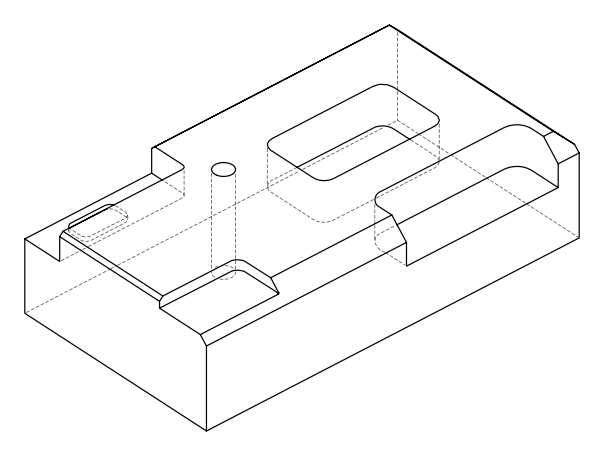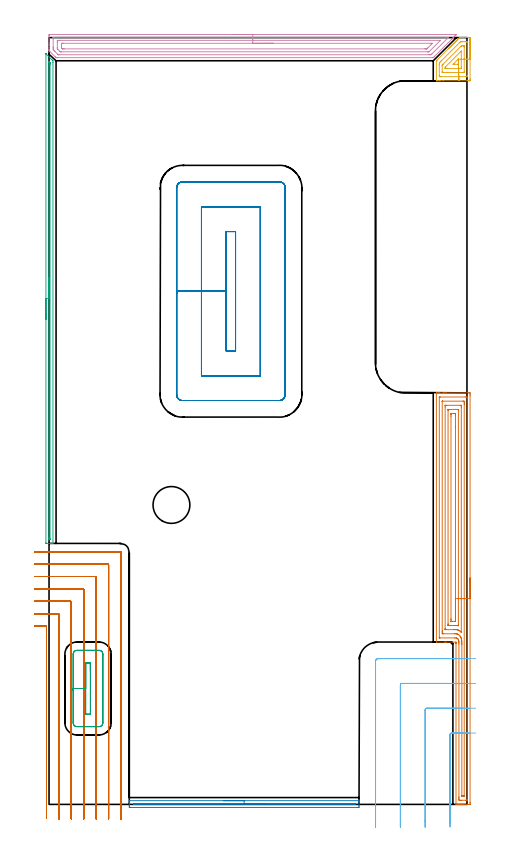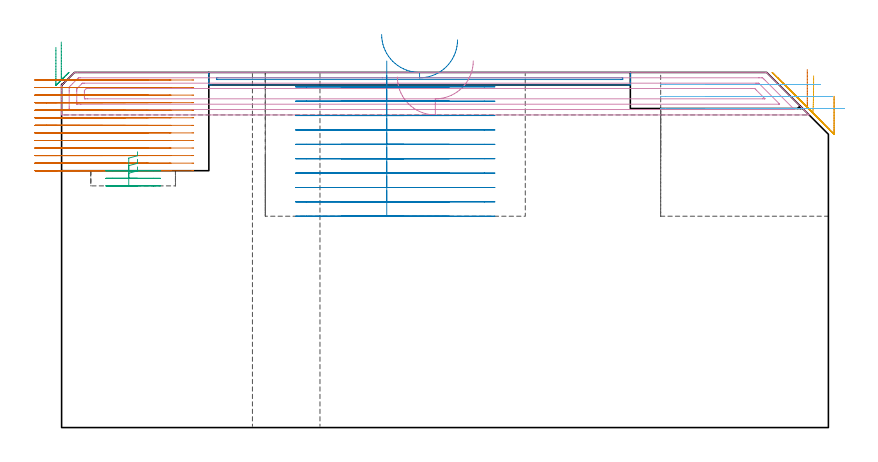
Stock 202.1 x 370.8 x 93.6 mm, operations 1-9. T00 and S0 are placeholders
(PLAN: 13 operations, 8 tool changes, 92.5 min)
(1 AREA_MILL | FG_CHAMFER_SURFACE | UGT0205_001 | 7.98 min | 27384 mm3)
(2 AREA_MILL_1 | FG_CHAMFER_SURFACE_1 | UGT0205_001 | 1.92 min | 706 mm3)
(3 AREA_MILL_2 | FG_CHAMFER_SURFACE_2 | UGT0205_001 | 3.91 min | 1322 mm3)
(4 AREA_MILL_3 | FG_CHAMFER_SURFACE_3 | UGT0205_001 | 6.39 min | 12605 mm3)
(5 AREA_MILL_4 | FG_CHAMFER_SURFACE_4 | UGT0205_001 | 1.11 min | 3022 mm3)
(6 MILL_CORNER_NOTCH_RECTANGULAR | CORNER_NOTCH_RECTANGULAR | NXT0201_012 | Follow Part, ap 4, ae 75% | 2.43 min | 30167 mm3)
(7 MILL_CORNER_NOTCH_RECTANGULAR_1 | CORNER_NOTCH_RECTANGULAR_1 | NXT0201_009 | Follow Part, ap 2, ae 75% | 27.09 min | 126703 mm3)
(8 MILL_RECTANGULAR_POCKET | POCKET_RECTANGULAR_STRAIGHT | NXT0201_012 | Follow Part, ap 4, ae 75% | 14.71 min | 312197 mm3)
(9 MILL_RECTANGULAR_POCKET_1 | POCKET_RECTANGULAR_STRAIGHT_1 | NXT0201_009 | Follow Part, ap 2, ae 75% | 1.21 min | 3903 mm3)
(10 MILL_SLOT | SLOT_PARTIAL_RECTANGULAR | NXT0201_012 | Follow Part, ap 4, ae 75% | 24.92 min | 247443 mm3)
(11 SPOT_DRILL | STEP1HOLE | NXT0321_9005460120000 | 0.05 min | 194 mm3)
(12 DRILL_THROUGH_HOLE_INTO_CENTER | STEP1HOLE | NXT0301_065 | 0.4 min | 6330 mm3)
(13 DRILL_TO_ENLARGE_THROUGH_HOLE | STEP1HOLE | UGT0301_248 | 0.41 min | 16734 mm3)
(TOOL UGT0205_001 | Chamfer Mill 20 x 3 x 45 deg. | D20 FL50 Z2)
(TOOL NXT0201_012 | ENDMILL 16mm [2P460-1600-NA 1630] | D16 FL38 Z6)
(TOOL NXT0201_009 | ENDMILL 8mm [2P460-0800-NA 1630] | D8 FL26 Z6)
(TOOL NXT0321_9005460120000 | NC Spot Drill, 142deg, 12mm, Carbide, Uncoated | D12 PA142 FL30 Z2)
(TOOL NXT0301_065 | Carbide Drill 9.4mm [860.1-0940-075A1-MM 2214] | D9.4 PA140 FL98 Z2)
(TOOL UGT0301_248 | Twist Drill 17.8 mm | D17.8 PA118 FL130 Z2)
(OP 1 AREA_MILL)
G17 G21 G94 G90
T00 M6
G54
G17 G0 G90 X203.6 Y109.5 S1061 M3
G43 Z103.6 H0
Z87.3
G94 G1 Y109.462 Z86.428 F250.
Y109.348 Z85.563
Y109.159 Z84.712
Y108.897 Z83.88
Y108.563 Z83.074
Y108.16 Z82.3
Y107.691 Z81.564
Y107.16 Z80.872
Y106.571 Z80.229
Y105.928 Z79.64
Y105.236 Z79.108
Y104.5 Z78.64
Y103.726 Z78.237
Y102.92 Z77.903
Y102.088 Z77.641
Y101.236 Z77.452
Y100.372 Z77.338
Y99.5 Z77.3
Y0.898
X203.599 Y0.587 Z77.301
X203.593 Y0.013 Z77.303
X203.591 Y0.007 Z77.305
X203.02 Y0. Z77.876
X200.348 Z80.546
X199.74 Z81.157
X199.458 Z81.439
X198.849 Z82.047
X198.567 Z82.328
X198.003 Z82.896
X197.677 Z83.223
X197.355 Z83.544
X197.047 Y0.001 Z83.849
X196.804 Y0.01 Z84.091
X196.8 Y0.141 Z84.1
Y77.884
X196.797 Y77.971 Z84.094
Y77.974 Z84.095
X196.8 Y78.019 Z84.1
X196.797 Y78.054 Z84.095
Y78.065 Z84.096
X196.798 Y78.099 Z84.097
X196.797 Y78.113 Z84.096
X196.798 Y78.5 Z84.098
X192.333 Z88.561
X191.56 Z89.339
X191.442 Z89.456
X187.453 Z93.445
X187.3 Z93.593
Y78.504
Y78.559 Z93.6
Y198.859
X187.299 Y198.996 Z93.592
X187.342 Y198.998 Z93.549
X187.667 Y199. Z93.232
X188.206 Z92.693
X188.77 Z92.125
X190.834 Z90.064
X191.442 Z89.452
X192.029 Z88.867
X202.434 Z78.463
X203.02 Y198.997 Z77.877
X203.591 Y198.993 Z77.306
X203.594 Y198.987 Z77.303
X203.599 Y198.413 Z77.301
X203.6 Y197.833 Z77.3
Y99.5
X202.186 Z78.714
X202.185 Y2.313 Z78.715
X202.184 Y2.257 Z78.716
X202.179 Y2.145 Z78.721
X202.169 Y2.01 Z78.731
X202.13 Y2.008 Z78.77
X201.607 Y2.001 Z79.293
X199.458 Z81.442
X198.933 Y2.003 Z81.967
X198.567 Y2.01 Z82.333
X198.221 Y2.025 Z82.679
X198.218 Y2.369 Z82.682
X198.215 Y2.721 Z82.685
X198.214 Y3.26 Z82.686
Y3.613
Y77.575
X198.211 Y78.113 Z82.689
X198.207 Y78.473 Z82.693
X198.197 Y78.739 Z82.703
X198.161 Y79.004 Z82.739
X198.11 Y79.226 Z82.79
X197.977 Y79.595 Z82.923
X197.804 Y79.896 Z83.096
X197.677 Y80.058 Z83.223
X197.506 Y80.222 Z83.394
X197.332 Y80.342 Z83.568
X197.139 Y80.433 Z83.761
X196.933 Y80.481 Z83.967
X196.786 Y80.49 Z84.114
X196.183 Y80.499 Z84.717
X189.056 Y80.501 Z91.844
X188.77 Y80.504 Z92.13
X188.731 Y80.507 Z92.169
X188.724 Y80.508 Z92.176
X188.72 Y80.544 Z92.18
X188.717 Y80.618 Z92.183
X188.714 Y80.843 Z92.186
X188.715 Y196.687 Z92.185
X188.716 Y196.743 Z92.184
X188.721 Y196.855 Z92.179
X188.731 Y196.99 Z92.169
X188.77 Y196.992 Z92.13
X189.293 Y196.999 Z91.607
X201.239 Y197. Z79.661
X201.762 Y196.998 Z79.138
X202.13 Y196.992 Z78.77
X202.175 Y196.99 Z78.725
X202.182 Y196.799 Z78.718
X202.185 Y196.687 Z78.715
X202.186 Y196.631 Z78.714
Y196.575
Y99.5
X200.772 Z80.128
X200.771 Y4.151 Z80.129
X200.77 Y4.045 Z80.13
X200.768 Y4.02 Z80.132
X200.766 Y4.014 Z80.134
X200.75 Y4.01 Z80.15
X200.65 Y4.004 Z80.25
X200.499 Y4. Z80.401
X200.348 Z80.552
X200.197 Y4.001 Z80.703
X199.895 Y4.003 Z81.005
X199.694 Y4.008 Z81.206
X199.634 Y4.012 Z81.266
X199.632 Y4.019 Z81.268
X199.631 Y4.048 Z81.269
X199.629 Y4.151 Z81.271
X199.628 Y77.222 Z81.272
X199.627 Y77.944 Z81.273
X199.625 Y78.113 Z81.275
X199.609 Y78.853 Z81.291
X199.599 Y79.004 Z81.301
X199.458 Y79.863 Z81.442
X199.45 Y79.896 Z81.45
X199.447 Y79.906 Z81.453
X199.263 Y80.431 Z81.637
X199.188 Y80.625 Z81.712
X199.11 Y80.787 Z81.79
X198.915 Y81.133 Z81.985
X198.759 Y81.369 Z82.141
X198.567 Y81.614 Z82.333
X198.511 Y81.678 Z82.389
X198.299 Y81.878 Z82.601
X198.065 Y82.061 Z82.835
X197.852 Y82.202 Z83.048
X197.677 Y82.286 Z83.223
X197.501 Y82.364 Z83.399
X197.298 Y82.423 Z83.602
X197.073 Y82.471 Z83.827
X196.86 Y82.494 Z84.04
X196.786 Y82.496 Z84.114
X195.964 Y82.5 Z84.936
X190.552 Y82.501 Z90.348
X190.483 Y82.502 Z90.417
X190.346 Y82.507 Z90.554
X190.135 Y82.518 Z90.765
X190.134 Y82.569 Z90.766
X190.13 Y82.991 Z90.77
X190.129 Y83.46 Z90.771
X190.128 Y83.883 Z90.772
X190.129 Y194.849 Z90.771
X190.13 Y194.955 Z90.77
X190.132 Y194.979 Z90.768
X190.134 Y194.986 Z90.766
X190.15 Y194.99 Z90.75
X190.25 Y194.996 Z90.65
X190.401 Y194.999 Z90.499
X200.198 Z80.702
X200.348 Y194.997 Z80.552
X200.499 Y194.992 Z80.401
X200.765 Y194.98 Z80.135
X200.767 Y194.849 Z80.133
X200.77 Y194.427 Z80.13
X200.771 Y193.958 Z80.129
X200.772 Y193.534 Z80.128
Y99.5
X199.357 Z81.543
Y83.46
X199.356 Y83.356 Z81.544
X199.354 Y83.304 Z81.546
X199.353 Y83.301 Z81.547
X199.35 Y83.302 Z81.55
X199.332 Y83.315 Z81.568
X199.292 Y83.351 Z81.608
X199.173 Y83.46 Z81.727
X198.81 Y83.764 Z82.09
X198.567 Y83.937 Z82.333
X198.315 Y84.092 Z82.585
X198.111 Y84.19 Z82.789
X197.723 Y84.351 Z83.177
X197.677 Y84.365 Z83.223
X197.658 Y84.37 Z83.242
X197.168 Y84.467 Z83.732
X196.786 Y84.49 Z84.114
X196.64 Y84.497 Z84.26
X195.895 Y84.5 Z85.005
X195.746 Z85.154
X192.183 Y84.501 Z88.717
X191.576 Y84.51 Z89.324
X191.549 Y84.515 Z89.351
X191.547 Y84.549 Z89.353
X191.545 Y84.633 Z89.355
X191.543 Y84.802 Z89.357
Y85.142
Y192.175
X191.548 Y192.961 Z89.352
X191.549 Y192.984 Z89.351
X191.562 Y192.99 Z89.338
X191.612 Y192.994 Z89.288
X191.715 Y192.998 Z89.185
X191.921 Y192.999 Z88.979
X192.333 Y193. Z88.567
X199.01 Z81.89
X199.198 Y192.999 Z81.702
X199.292 Y192.995 Z81.608
X199.338 Y192.99 Z81.562
X199.351 Y192.987 Z81.549
X199.357 Y192.175 Z81.543
Y99.5
X197.943 Z82.957
X197.942 Y87.024 Z82.958
X197.941 Y86.76 Z82.959
X197.936 Y86.491 Z82.964
X197.93 Y86.343 Z82.97
X197.361 Y86.45 Z83.539
X196.786 Y86.49 Z84.114
X196.422 Y86.497 Z84.478
X195.895 Y86.499 Z85.005
X195.529 Y86.5 Z85.371
X194.638 Z86.262
X193.747 Z87.153
X193.223 Y86.503 Z87.677
X193.049 Y86.507 Z87.851
X192.987 Y86.51 Z87.913
X192.964 Y86.522 Z87.936
X192.962 Y86.58 Z87.938
X192.959 Y86.758 Z87.941
X192.957 Y87.024 Z87.943
Y87.291
Y190.393
X192.959 Y190.658 Z87.941
X192.963 Y190.926 Z87.937
X192.965 Y190.99 Z87.935
X192.997 Y190.993 Z87.903
X193.072 Y190.997 Z87.828
X193.223 Y190.999 Z87.677
X193.508 Y191. Z87.392
X197.677 Z83.223
X197.879 Y190.999 Z83.021
X197.914 Y190.998 Z82.986
X197.932 Y190.995 Z82.968
X197.936 Y190.991 Z82.964
X197.938 Y190.979 Z82.962
X197.941 Y190.838 Z82.959
X197.943 Y190.66 Z82.957
Y190.393
Y99.5
X196.529 Z84.371
Y88.648
X196.527 Y88.569 Z84.373
X196.525 Y88.53 Z84.375
X196.523 Y88.517 Z84.377
X196.507 Y88.51 Z84.393
X196.199 Y88.502 Z84.701
X195.005 Y88.501 Z85.895
X194.417 Y88.503 Z86.483
X194.387 Y88.51 Z86.513
X194.378 Y88.517 Z86.522
X194.375 Y88.545 Z86.525
X194.373 Y88.807 Z86.527
X194.371 Y89.44 Z86.529
Y89.698
Y187.72
X194.372 Y188.353 Z86.528
X194.374 Y188.611 Z86.526
X194.378 Y188.927 Z86.522
X194.389 Y188.99 Z86.511
X194.487 Y188.995 Z86.413
X194.617 Y188.999 Z86.283
X195.895 Y189. Z85.005
X196.399 Y188.998 Z84.501
X196.5 Y188.993 Z84.4
X196.519 Y188.991 Z84.381
X196.522 Y188.958 Z84.378
X196.526 Y188.871 Z84.374
X196.528 Y188.611 Z84.372
X196.529 Y187.977 Z84.371
Y182.447
Y99.5
Y98.628 Z84.409
Y97.763 Z84.523
Y96.912 Z84.712
Y96.08 Z84.974
Y95.274 Z85.308
Y94.5 Z85.711
Y93.764 Z86.18
Y93.072 Z86.711
Y92.429 Z87.3
Y91.84 Z87.943
Y91.308 Z88.635
Y90.84 Z89.371
Y90.437 Z90.145
Y90.103 Z90.951
Y89.841 Z91.783
Y89.652 Z92.635
Y89.538 Z93.5
Y89.5 Z94.371
G0 Z103.6
M5
M2
(OP 2 AREA_MILL_1)
G17 G21 G94 G90
T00 M6
G54
G17 G0 G90 X84.35 Y1.8 S1061 M3
G43 Z103.6 H0
G94 G1 X84.388 Z102.728 F250.
X84.502 Z101.863
X84.691 Z101.012
X84.953 Z100.18
X85.287 Z99.374
X85.69 Z98.6
X86.158 Z97.864
X86.69 Z97.172
X87.279 Z96.529
X87.922 Z95.939
X88.614 Z95.408
X89.35 Z94.94
X90.124 Z94.537
X90.93 Z94.203
X91.762 Z93.941
X92.614 Z93.752
X93.478 Z93.638
X94.35 Z93.6
X149.73
X149.89 Y1.797 Z93.588
X149.898 Y1.672 Z93.464
X149.9 Y1.542 Z93.341
Y1.251 Z93.05
Y0.587 Z92.381
Y-0.619 Z91.178
X149.896 Y-1.16 Z90.634
X149.89 Y-1.492 Z90.303
X149.628 Y-1.497 Z90.3
X149.284 Y-1.5
X39.416
X39.072 Y-1.497
X38.81 Y-1.492 Z90.303
X38.8 Y-1.16 Z90.634
Y-0.619 Z91.178
Y-0.287 Z91.509
Y0.255 Z92.051
Y0.587 Z92.381
Y1.251 Z93.05
Y1.542 Z93.341
X38.802 Y1.672 Z93.464
X38.81 Y1.797 Z93.588
X38.97 Y1.8 Z93.6
X94.35
Y0.386 Z92.186
X147.703 Y0.385 Z92.185
X147.847 Y0.383 Z92.183
X147.882 Y0.38 Z92.18
X147.89 Y0.378 Z92.178
X147.894 Y0.369 Z92.169
X147.897 Y0.339 Z92.139
X147.899 Y0.194 Z91.994
X147.893 Y-0.047 Z91.753
X147.89 Y-0.072 Z91.728
X147.884 Y-0.079 Z91.721
X147.858 Y-0.081 Z91.719
X147.738 Y-0.084 Z91.716
X147.497 Y-0.086 Z91.714
X147.292
X40.997 Y-0.085 Z91.715
X40.853 Y-0.083 Z91.717
X40.818 Y-0.081 Z91.719
X40.81 Y-0.078 Z91.722
X40.806 Y-0.069 Z91.731
X40.803 Y-0.039 Z91.761
Y0.104 Z91.904
X40.816 Y0.379 Z92.179
X41.097 Y0.384 Z92.184
X41.203 Y0.385 Z92.185
X84.514 Y0.386 Z92.186
X94.35
X95.222 Z92.224
X96.086 Z92.338
X96.938 Z92.526
X97.77 Z92.789
X98.576 Z93.123
X99.35 Z93.525
X100.086 Z93.994
X100.778 Z94.525
X101.421 Z95.115
X102.01 Z95.758
X102.542 Z96.45
X103.01 Z97.186
X103.413 Z97.959
X103.747 Z98.765
X104.009 Z99.597
X104.198 Z100.449
X104.312 Z101.314
X104.35 Z102.186
G0 Z103.6
M5
M2
(OP 3 AREA_MILL_2)
G17 G21 G94 G90
T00 M6
G54
G17 G0 G90 X-1.5 Y234.6 S1061 M3
G43 Z103.6 H0
Z100.2
G94 G1 Y234.638 Z99.328 F250.
Y234.752 Z98.464
Y234.941 Z97.612
Y235.203 Z96.78
Y235.537 Z95.974
Y235.94 Z95.2
Y236.408 Z94.464
Y236.94 Z93.772
Y237.529 Z93.129
Y238.172 Z92.54
Y238.864 Z92.008
Y239.6 Z91.54
Y240.374 Z91.137
Y241.18 Z90.803
Y242.012 Z90.541
Y242.864 Z90.352
Y243.728 Z90.238
Y244.6 Z90.2
Y362.954
X-1.499 Y362.99 Z90.199
X-1.497 Y362.992 Z90.201
X-1.49 Y362.99 Z90.208
X1.515 Y359.985 Z93.215
X1.782 Y359.718 Z93.479
X1.895 Y359.602 Z93.591
X1.9 Y358.826 Z93.6
Y126.358
X1.898 Y126.21 Z93.588
X1.765 Y126.202 Z93.457
X1.627 Y126.2 Z93.326
X1.261 Z92.96
X0.638 Z92.333
X-1.426 Z90.271
X-1.491 Y126.203 Z90.206
X-1.5 Y126.554 Z90.2
Y244.6
X-0.086 Z91.614
X-0.085 Y358.826 Z91.615
X-0.083 Y359.051 Z91.617
X-0.081 Y359.106 Z91.619
X-0.08 Y359.117 Z91.62
X-0.065 Y359.106 Z91.635
X-0.014 Y359.059 Z91.686
X0.224 Y358.826 Z91.924
X0.431 Y358.614 Z92.131
X0.463 Y358.578 Z92.163
X0.479 Y358.557 Z92.179
X0.48 Y358.524 Z92.18
X0.483 Y358.38 Z92.183
X0.486 Y358.089 Z92.186
Y357.933
X0.485 Y128.354 Z92.185
X0.484 Y128.27 Z92.184
X0.482 Y128.23 Z92.182
X0.48 Y128.217 Z92.18
X0.439 Y128.21 Z92.139
X0.142 Y128.202 Z91.842
X-0.021 Y128.203 Z91.679
X-0.049 Y128.205 Z91.651
X-0.074 Y128.209 Z91.626
X-0.079 Y128.244 Z91.621
X-0.084 Y128.432 Z91.616
X-0.085 Y128.589 Z91.615
X-0.086 Y129.171 Z91.614
Y244.6
Y245.472 Z91.652
Y246.336 Z91.766
Y247.188 Z91.955
Y248.02 Z92.217
Y248.826 Z92.551
Y249.6 Z92.954
Y250.336 Z93.423
Y251.028 Z93.954
Y251.671 Z94.543
Y252.26 Z95.186
Y252.792 Z95.878
Y253.26 Z96.614
Y253.663 Z97.388
Y253.997 Z98.194
Y254.259 Z99.026
Y254.448 Z99.878
Y254.562 Z100.743
Y254.6 Z101.614
G0 Z103.6
M5
M2
(OP 4 AREA_MILL_3)
G17 G21 G94 G90
T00 M6
G54
G17 G0 G90 X88.5 Y372.3 S1061 M3
G43 Z103.6 H0
Z92.4
G94 G1 X88.538 Z91.528 F250.
X88.652 Z90.663
X88.841 Z89.812
X89.103 Z88.98
X89.437 Z88.174
X89.84 Z87.4
X90.308 Z86.664
X90.84 Z85.972
X91.429 Z85.329
X92.072 Z84.74
X92.764 Z84.208
X93.5 Z83.74
X94.274 Z83.337
X95.08 Z83.003
X95.912 Z82.741
X96.764 Z82.552
X97.628 Z82.438
X98.5 Z82.4
X196.971 Y372.299 Z82.399
X196.983 Y372.294 Z82.403
X196.971 Y372.275 Z82.423
X196.815 Y372.115 Z82.585
X196.375 Y371.674 Z83.024
X196.212 Y371.509 Z83.185
X196.053 Y371.352 Z83.346
X195.928 Y371.227 Z83.471
X195.775 Y371.072 Z83.623
X195.625 Y370.924 Z83.774
X195.481 Y370.78 Z83.918
X195.337 Y370.635 Z84.061
X195.197 Y370.496 Z84.202
X195.034 Y370.333 Z84.364
X194.9 Y370.198 Z84.498
X194.769 Y370.068 Z84.63
X188.348 Y363.648 Z91.051
X186.096 Y361.395 Z93.303
X185.883 Y361.185 Z93.512
X185.794 Y361.103 Z93.589
X185.649 Y361.1 Z93.6
X4.2
X3.398 Y361.106 Z93.592
X3.392 Y361.108 Z93.589
X3.046 Y361.453 Z93.245
X0.378 Y364.122 Z90.578
X0.178 Y364.325 Z90.375
X0.01 Y364.501 Z90.199
X0.008 Y364.514 Z90.186
X0. Y364.862 Z89.838
Y365.129 Z89.57
Y365.826 Z88.869
Y367.048 Z87.649
Y367.574 Z87.12
Y368.186 Z86.51
Y371.683 Z83.014
X0.004 Y371.947 Z82.751
X0.01 Y372.293 Z82.404
X0.267 Y372.297 Z82.402
X0.625 Y372.3 Z82.4
X98.5
Y370.886 Z83.814
X192.615 Y370.885 Z83.815
X192.8
X192.994 Y370.882 Z83.818
X193.116 Y370.879 Z83.821
X193.06 Y370.818 Z83.882
X192.905 Y370.657 Z84.043
X192.8 Y370.55 Z84.15
X192.622 Y370.372 Z84.328
X185.451 Y363.202 Z91.498
X185.104 Y362.861 Z91.839
X184.755 Y362.521 Z92.179
X184.56 Y362.519 Z92.181
X183.861 Y362.515 Z92.185
X183.671 Y362.514 Z92.186
X4.903
X4.552 Y362.517 Z92.183
X4.465 Y362.519 Z92.181
X4.447 Y362.521 Z92.179
X4.42 Y362.542 Z92.158
X4.36 Y362.596 Z92.104
X4.2 Y362.75 Z91.95
X2.874 Y364.077 Z90.623
X2.412 Y364.54 Z90.16
X2.01 Y364.951 Z89.749
X2.003 Y365.352 Z89.348
X2.001 Y365.826 Z88.874
X2. Y366.229 Z88.471
Y370.198 Z84.502
Y370.601 Z84.099
X2.002 Y370.736 Z83.964
X2.007 Y370.843 Z83.857
X2.01 Y370.874 Z83.826
X2.021 Y370.879 Z83.821
X2.061 Y370.881 Z83.819
X2.412 Y370.885 Z83.815
X2.603 Y370.886 Z83.814
X98.5
Y369.472 Z85.228
X189.073 Y369.471 Z85.229
X189.13
X189.224 Y369.467 Z85.233
X189.245 Y369.465 Z85.235
X189.237 Y369.447 Z85.253
X189.224 Y369.425 Z85.275
X189.174 Y369.373 Z85.327
X189.124 Y369.323 Z85.377
X183.861 Y364.061 Z90.639
X183.757 Y363.968 Z90.732
X183.717 Y363.935 Z90.765
X183.675 Y363.933 Z90.767
X183.49 Y363.93 Z90.77
X183.119 Y363.929 Z90.771
X182.968 Y363.928 Z90.772
X5.988 Y363.929 Z90.771
X5.836 Y363.93 Z90.77
X5.534 Y363.935 Z90.765
X5.47 Y363.94 Z90.76
X5.449 Y363.957 Z90.743
X5.406 Y363.996 Z90.704
X5.323 Y364.077 Z90.623
X4.2 Y365.2 Z89.5
X4.047 Y365.361 Z89.339
X4.011 Y365.4 Z89.3
X4.006 Y365.499 Z89.201
X4.002 Y365.63 Z89.07
X4. Y365.826 Z88.874
Y366.021 Z88.679
Y368.645 Z86.055
X4.003 Y369.323 Z85.377
X4.006 Y369.421 Z85.279
X4.01 Y369.464 Z85.236
X4.053 Y369.467 Z85.233
X4.2 Y369.469 Z85.231
X4.943 Y369.471 Z85.229
X5.094 Y369.472 Z85.228
X98.5
Y368.057 Z86.643
X184.755
X185.157 Y368.056 Z86.644
X185.278 Y368.053 Z86.647
X185.332 Y368.05 Z86.65
X185.383 Y368.043 Z86.657
X185.346 Y368.002 Z86.698
X185.281 Y367.934 Z86.766
X184.926 Y367.574 Z87.126
X184.841 Y367.49 Z87.21
X183.177 Y365.826 Z88.874
X182.968 Y365.616 Z89.084
X182.74 Y365.393 Z89.307
X182.703 Y365.36 Z89.34
X182.688 Y365.35 Z89.35
X182.667 Y365.348 Z89.352
X182.566 Y365.344 Z89.356
X182.074 Y365.343 Z89.357
X181.674
X7.375
X6.882 Y365.344 Z89.356
X6.717 Y365.346 Z89.354
X6.586 Y365.35 Z89.35
X6.507 Y365.354 Z89.346
X6.455 Y365.405 Z89.295
X6.035 Y365.826 Z88.874
X6.01 Y365.855 Z88.845
X6.006 Y365.88 Z88.82
X6.002 Y365.933 Z88.767
X6.001 Y366.041 Z88.659
X6. Y366.257 Z88.443
Y367.563 Z87.137
X6.01 Y368.005 Z86.695
X6.014 Y368.051 Z86.649
X6.092 Y368.053 Z86.647
X6.224 Y368.056 Z86.644
X6.388 Y368.057 Z86.643
X6.882
X98.5
X99.372 Z86.681
X100.236 Z86.795
X101.088 Z86.983
X101.92 Z87.246
X102.726 Z87.58
X103.5 Z87.982
X104.236 Z88.451
X104.928 Z88.982
X105.571 Z89.572
X106.16 Z90.215
X106.692 Z90.907
X107.16 Z91.643
X107.563 Z92.416
X107.897 Z93.222
X108.159 Z94.054
X108.348 Z94.906
X108.462 Z95.771
X108.5 Z96.643
G0 Z103.6
M5
M2
(OP 5 AREA_MILL_4)
G17 G21 G94 G90
T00 M6
G54
G17 G0 G90 X203.6 Y370.35 S1061 M3
G43 Z103.6 H0
Z87.3
G94 G1 Y370.312 Z86.429 F250.
Y370.198 Z85.564
Y370.009 Z84.712
Y369.747 Z83.88
Y369.413 Z83.074
Y369.01 Z82.3
Y368.542 Z81.564
Y368.01 Z80.872
Y367.421 Z80.229
Y366.778 Z79.64
Y366.086 Z79.109
Y365.35 Z78.64
Y364.576 Z78.237
Y363.77 Z77.903
Y362.938 Z77.641
Y362.086 Z77.452
Y361.222 Z77.338
Y360.35 Z77.3
Y350.833
X203.599 Y350.521 Z77.301
X203.593 Y349.946 Z77.304
X203.592 Y349.908 Z77.306
X203.02 Y349.904 Z77.877
X202.401 Y349.9 Z78.496
X190.552 Z90.343
X189.117 Z91.779
X188.77 Z92.125
X188.076 Z92.823
X187.752 Z93.148
X187.352 Z93.539
X187.299 Z93.591
X187.3 Y350.074 Z93.6
Y359.456
X187.303 Y359.594 Z93.589
X187.353 Y359.65 Z93.543
X187.528 Y359.828 Z93.371
X187.603 Y359.903 Z93.297
X187.88 Y360.182 Z93.015
X193.223 Y365.525 Z87.673
X193.333 Y365.633 Z87.567
X193.411 Y365.711 Z87.488
X193.52 Y365.822 Z87.376
X193.629 Y365.929 Z87.271
X193.709 Y366.009 Z87.19
X193.817 Y366.119 Z87.079
X193.924 Y366.225 Z86.975
X194.007 Y366.307 Z86.893
X194.114 Y366.416 Z86.782
X194.22 Y366.521 Z86.679
X194.305 Y366.605 Z86.595
X194.411 Y366.713 Z86.485
X194.516 Y366.816 Z86.383
X194.603 Y366.903 Z86.297
X194.708 Y367.01 Z86.188
X194.812 Y367.112 Z86.087
X194.901 Y367.201 Z85.999
X195.005 Y367.306 Z85.891
X195.108 Y367.408 Z85.791
X195.198 Y367.498 Z85.701
X195.302 Y367.603 Z85.595
X195.404 Y367.704 Z85.496
X195.496 Y367.796 Z85.403
X195.598 Y367.9 Z85.298
X195.7 Y368. Z85.2
X195.794 Y368.094 Z85.105
X195.895 Y368.197 Z85.001
X195.996 Y368.296 Z84.904
X196.092 Y368.392 Z84.808
X196.192 Y368.494 Z84.704
X196.292 Y368.592 Z84.608
X196.39 Y368.69 Z84.51
X196.489 Y368.791 Z84.407
X196.588 Y368.888 Z84.312
X196.688 Y368.988 Z84.212
X196.786 Y369.088 Z84.11
X196.884 Y369.184 Z84.016
X196.985 Y369.286 Z83.914
X197.083 Y369.385 Z83.813
X197.179 Y369.48 Z83.72
X197.283 Y369.583 Z83.616
X197.38 Y369.681 Z83.516
X197.475 Y369.776 Z83.424
X197.581 Y369.881 Z83.318
X197.676 Y369.978 Z83.22
X198.122 Y370.422 Z82.777
X198.288 Y370.588 Z82.612
X198.478 Y370.775 Z82.42
X198.507 Y370.797 Z82.389
X198.567 Y370.799 Z82.331
X198.605 Y370.8 Z82.294
X198.869 Z82.031
X199.654 Z81.245
X200.348 Z80.547
X201.586 Z79.311
X202.13 Z78.765
X202.748 Z78.147
X203.02 Y370.798 Z77.876
X203.591 Y370.792 Z77.305
X203.593 Y370.754 Z77.304
X203.598 Y370.179 Z77.302
X203.6 Y369.597 Z77.3
Y360.35
X202.186 Z78.714
Y352.252
X202.185 Y352.195 Z78.715
X202.181 Y352.083 Z78.719
X202.174 Y351.91 Z78.726
X202.13 Y351.908 Z78.77
X201.644 Y351.901 Z79.256
X189.661 Z91.239
X189.174 Y351.903 Z91.726
X188.77 Y351.91 Z92.13
X188.721 Y351.922 Z92.179
X188.714 Y352.308 Z92.186
X188.715 Y357.725 Z92.185
X188.721 Y358.563 Z92.179
X188.744 Y358.589 Z92.156
X188.77 Y358.618 Z92.13
X189.188 Y359.038 Z91.712
X189.606 Y359.456 Z91.294
X198.567 Y368.417 Z82.333
X198.859 Y368.7 Z82.041
X198.941 Y368.779 Z81.959
X199.06 Y368.791 Z81.84
X199.458 Y368.797 Z81.442
X199.942 Y368.8 Z80.958
X201.239 Y368.799 Z79.661
X201.726 Y368.797 Z79.174
X202.13 Y368.79 Z78.77
X202.179 Y368.778 Z78.721
X202.186 Y368.392 Z78.714
Y360.35
X200.771 Z80.129
Y354.564
Y354.095
X200.77 Y353.989 Z80.13
X200.767 Y353.937 Z80.133
X200.765 Y353.918 Z80.135
X200.736 Y353.91 Z80.164
X200.541 Y353.902 Z80.359
X200.348 Y353.901 Z80.552
X199.652 Y353.9 Z81.248
X190.552 Y353.901 Z90.348
X190.357 Y353.903 Z90.543
X190.228 Y353.907 Z90.672
X190.135 Y353.912 Z90.765
X190.133 Y353.954 Z90.767
X190.131 Y354.095 Z90.769
X190.129 Y354.519 Z90.771
Y357.2
X190.131 Y357.435 Z90.769
X190.133 Y357.493 Z90.767
X190.135 Y357.518 Z90.765
X190.151 Y357.54 Z90.749
X190.271 Y357.669 Z90.629
X190.411 Y357.811 Z90.489
X190.552 Y357.952 Z90.348
X199.205 Y366.605 Z81.695
X199.334 Y366.729 Z81.566
X199.377 Y366.765 Z81.523
X199.411 Y366.79 Z81.489
X199.458 Y366.792 Z81.442
X200.154 Y366.799 Z80.746
X200.348 Z80.552
X200.543 Y366.797 Z80.357
X200.672 Y366.793 Z80.228
X200.765 Y366.788 Z80.135
X200.767 Y366.746 Z80.133
X200.769 Y366.605 Z80.131
X200.771 Y366.181 Z80.129
Y360.35
X199.357 Z81.543
Y356.877
Y356.776
X199.355 Y355.985 Z81.545
X199.353 Y355.931 Z81.547
X199.351 Y355.911 Z81.549
X199.33 Y355.908 Z81.57
X199.222 Y355.904 Z81.678
X199.004 Y355.901 Z81.896
X191.892 Z89.008
X191.68 Y355.903 Z89.22
X191.575 Y355.907 Z89.325
X191.552 Y355.91 Z89.348
X191.549 Y355.919 Z89.351
X191.547 Y355.951 Z89.353
X191.548 Y356.312 Z89.352
X191.55 Y356.489 Z89.35
X191.637 Y356.581 Z89.263
X191.826 Y356.776 Z89.074
X199.088 Y364.039 Z81.812
X199.218 Y364.165 Z81.682
X199.334 Y364.273 Z81.566
X199.35 Y364.286 Z81.55
X199.353 Y364.209 Z81.547
X199.356 Y364.026 Z81.544
X199.357 Y360.35 Z81.543
X197.941 Y360.313 Z82.959
Y360.287
X197.943 Y360.083 Z82.957
Y358.296
X197.941 Y358.028 Z82.959
X197.939 Y357.952 Z82.961
X197.936 Y357.913 Z82.964
X197.923 Y357.91 Z82.977
X197.842 Y357.905 Z83.058
X197.676 Y357.901 Z83.224
X195.895 Z85.005
X195.663 Y357.902 Z85.237
X195.466 Y357.91 Z85.434
X195.423 Y357.914 Z85.477
X195.448 Y357.944 Z85.452
X195.493 Y357.992 Z85.407
X195.532 Y358.033 Z85.368
X195.731 Y358.233 Z85.169
X197.849 Y360.35 Z83.051
X197.888 Y360.384 Z83.012
X197.936 Y360.425 Z82.964
X197.94 Y360.35 Z82.96
X197.941 Y360.313 Z82.959
X197.963 Y359.441 Z82.975
X197.986 Y358.574 Z83.066
X198.008 Y357.718 Z83.233
X198.03 Y356.88 Z83.473
X198.051 Y356.066 Z83.786
X198.071 Y355.282 Z84.169
X198.091 Y354.534 Z84.618
X198.109 Y353.829 Z85.131
X198.126 Y353.171 Z85.704
X198.142 Y352.565 Z86.331
X198.156 Y352.017 Z87.01
X198.169 Y351.529 Z87.733
X198.18 Y351.106 Z88.496
X198.189 Y350.752 Z89.293
X198.196 Y350.468 Z90.118
X198.202 Y350.257 Z90.964
X198.205 Y350.121 Z91.826
X198.207 Y350.06 Z92.696
G0 Z103.6
M5
M2
(OP 6 MILL_CORNER_NOTCH_RECTANGULAR)
G17 G21 G94 G90
T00 M6
G54
G17 G0 G90 X199.967 Y34.5 S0 M3
G43 Z103.6 H1
Z90.433
G94 G1 X196.967 F250.
X194.695 F500.
G3 X193.9 Y33.705 R0.8
G1 Y-6.298
Y-9.298 F250.
G0 Z103.6
X199.967 Y46.5
Z90.433
G1 X196.967
X182.696 F500.
G3 X181.9 Y45.704 R0.8
G1 Y-8.
Y-11. F250.
G0 Z103.6
X199.967 Y58.5
Z90.433
G1 X196.967
X170.696 F500.
G3 X169.9 Y57.704 R0.8
G1 Y-8.
Y-11. F250.
G0 Z103.6
X199.967 Y70.5
Z90.433
G1 X196.967
X159.2 F500.
G3 X157.9 Y69.2 R1.3
G1 Y-8.
Y-11. F250.
G0 Z103.6
X203.133 Y34.5
Z87.267
G1 X200.133
X194.695 F500.
G3 X193.9 Y33.704 R0.8
G1 Y-7.802
Y-10.802 F250.
G0 Z103.6
X203.133 Y46.5
Z87.267
G1 X200.133
X182.696 F500.
G3 X181.9 Y45.704 R0.8
G1 Y-8.
Y-11. F250.
G0 Z103.6
X203.133 Y58.5
Z87.267
G1 X200.133
X170.696 F500.
G3 X169.9 Y57.704 R0.8
G1 Y-8.
Y-11. F250.
G0 Z103.6
X203.133 Y70.5
Z87.267
G1 X200.133
X159.2 F500.
G3 X157.9 Y69.2 R1.3
G1 Y-8.
Y-11. F250.
G0 Z103.6
X206.299 Y34.5
Z84.1
G1 X203.299
X194.695 F500.
G3 X193.9 Y33.704 R0.8
G1 Y-8.
Y-11. F250.
G0 Z103.6
X206.299 Y46.5
Z84.1
G1 X203.299
X182.696 F500.
G3 X181.9 Y45.704 R0.8
G1 Y-8.
Y-11. F250.
G0 Z103.6
X206.299 Y58.5
Z84.1
G1 X203.299
X170.696 F500.
G3 X169.9 Y57.704 R0.8
G1 Y-8.
Y-11. F250.
G0 Z103.6
X206.299 Y70.5
Z84.1
G1 X203.299
X159.2 F500.
G3 X157.9 Y69.2 R1.3
G1 Y-8.
Y-11. F250.
G0 Z103.6
M5
M2
(OP 7 MILL_CORNER_NOTCH_RECTANGULAR_1)
G17 G21 G94 G90
T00 M6
G54
G17 G0 G90 X-1.2 Y-6.816 S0 M3
G43 Z103.6 H1
Z91.608
G94 G1 Y-3.816 F250.
Y85.804 F500.
G3 X-1.596 Y86.2 R0.4
G1 X-4.
X-7. F250.
G0 Z103.6
X4.8 Y-7.
Z91.608
G1 Y-4.
Y91.804 F500.
G3 X4.404 Y92.2 R0.4
G1 X-4.
X-7. F250.
G0 Z103.6
X10.8 Y-7.
Z91.608
G1 Y-4.
Y97.804 F500.
G3 X10.404 Y98.2 R0.4
G1 X-4.
X-7. F250.
G0 Z103.6
X16.8 Y-7.
Z91.608
G1 Y-4.
Y103.803 F500.
G3 X16.403 Y104.2 R0.4
G1 X-4.
X-7. F250.
G0 Z103.6
X22.8 Y-7.
Z91.608
G1 Y-4.
Y109.803 F500.
G3 X22.403 Y110.2 R0.4
G1 X-4.
X-7. F250.
G0 Z103.6
X28.8 Y-7.
Z91.608
G1 Y-4.
Y115.803 F500.
G3 X28.403 Y116.2 R0.4
G1 X-4.
X-7. F250.
G0 Z103.6
X34.8 Y-7.
Z91.608
G1 Y-4.
Y121.803 F500.
G3 X34.403 Y122.2 R0.4
G1 X-4.
X-7. F250.
G0 Z103.6
X-1.2 Y-6.816
Z89.615
G1 Y-3.816
Y85.804 F500.
G3 X-1.596 Y86.2 R0.4
G1 X-4.
X-7. F250.
G0 Z103.6
X4.8 Y-7.
Z89.615
G1 Y-4.
Y91.804 F500.
G3 X4.404 Y92.2 R0.4
G1 X-4.
X-7. F250.
G0 Z103.6
X10.8 Y-7.
Z89.615
G1 Y-4.
Y97.804 F500.
G3 X10.404 Y98.2 R0.4
G1 X-4.
X-7. F250.
G0 Z103.6
X16.8 Y-7.
Z89.615
G1 Y-4.
Y103.803 F500.
G3 X16.403 Y104.2 R0.4
G1 X-4.
X-7. F250.
G0 Z103.6
X22.8 Y-7.
Z89.615
G1 Y-4.
Y109.803 F500.
G3 X22.403 Y110.2 R0.4
G1 X-4.
X-7. F250.
G0 Z103.6
X28.8 Y-7.
Z89.615
G1 Y-4.
Y115.803 F500.
G3 X28.403 Y116.2 R0.4
G1 X-4.
X-7. F250.
G0 Z103.6
X34.8 Y-7.
Z89.615
G1 Y-4.
Y121.803 F500.
G3 X34.403 Y122.2 R0.4
G1 X-4.
X-7. F250.
G0 Z103.6
X-1.2 Y-6.816
Z87.623
G1 Y-3.816
Y85.804 F500.
G3 X-1.596 Y86.2 R0.4
G1 X-4.
X-7. F250.
G0 Z103.6
X4.8 Y-7.
Z87.623
G1 Y-4.
Y91.804 F500.
G3 X4.404 Y92.2 R0.4
G1 X-4.
X-7. F250.
G0 Z103.6
X10.8 Y-7.
Z87.623
G1 Y-4.
Y97.803 F500.
G3 X10.403 Y98.2 R0.4
G1 X-4.
X-7. F250.
G0 Z103.6
X16.8 Y-7.
Z87.623
G1 Y-4.
Y103.803 F500.
G3 X16.403 Y104.2 R0.4
G1 X-4.
X-7. F250.
G0 Z103.6
X22.8 Y-7.
Z87.623
G1 Y-4.
Y109.803 F500.
G3 X22.403 Y110.2 R0.4
G1 X-4.
X-7. F250.
G0 Z103.6
X28.8 Y-7.
Z87.623
G1 Y-4.
Y115.803 F500.
G3 X28.403 Y116.2 R0.4
G1 X-4.
X-7. F250.
G0 Z103.6
X34.8 Y-7.
Z87.623
G1 Y-4.
Y121.803 F500.
G3 X34.403 Y122.2 R0.4
G1 X-4.
X-7. F250.
G0 Z103.6
X-1.2 Y-6.816
Z85.631
G1 Y-3.816
Y85.804 F500.
G3 X-1.596 Y86.2 R0.4
G1 X-4.
X-7. F250.
G0 Z103.6
X4.8 Y-7.
Z85.631
G1 Y-4.
Y91.804 F500.
G3 X4.404 Y92.2 R0.4
G1 X-4.
X-7. F250.
G0 Z103.6
X10.8 Y-7.
Z85.631
G1 Y-4.
Y97.804 F500.
G3 X10.404 Y98.2 R0.4
G1 X-4.
X-7. F250.
G0 Z103.6
X16.8 Y-7.
Z85.631
G1 Y-4.
Y103.803 F500.
G3 X16.403 Y104.2 R0.4
G1 X-4.
X-7. F250.
G0 Z103.6
X22.8 Y-7.
Z85.631
G1 Y-4.
Y109.803 F500.
G3 X22.403 Y110.2 R0.4
G1 X-4.
X-7. F250.
G0 Z103.6
X28.8 Y-7.
Z85.631
G1 Y-4.
Y115.803 F500.
G3 X28.403 Y116.2 R0.4
G1 X-4.
X-7. F250.
G0 Z103.6
X34.8 Y-7.
Z85.631
G1 Y-4.
Y121.803 F500.
G3 X34.403 Y122.2 R0.4
G1 X-4.
X-7. F250.
G0 Z103.6
X-1.2 Y-6.816
Z83.638
G1 Y-3.816
Y85.804 F500.
G3 X-1.596 Y86.2 R0.4
G1 X-4.
X-7. F250.
G0 Z103.6
X4.8 Y-7.
Z83.638
G1 Y-4.
Y91.804 F500.
G3 X4.404 Y92.2 R0.4
G1 X-4.
X-7. F250.
G0 Z103.6
X10.8 Y-7.
Z83.638
G1 Y-4.
Y97.803 F500.
G3 X10.403 Y98.2 R0.4
G1 X-4.
X-7. F250.
G0 Z103.6
X16.8 Y-7.
Z83.638
G1 Y-4.
Y103.803 F500.
G3 X16.403 Y104.2 R0.4
G1 X-4.
X-7. F250.
G0 Z103.6
X22.8 Y-7.
Z83.638
G1 Y-4.
Y109.803 F500.
G3 X22.403 Y110.2 R0.4
G1 X-4.
X-7. F250.
G0 Z103.6
X28.8 Y-7.
Z83.638
G1 Y-4.
Y115.803 F500.
G3 X28.403 Y116.2 R0.4
G1 X-4.
X-7. F250.
G0 Z103.6
X34.8 Y-7.
Z83.638
G1 Y-4.
Y121.803 F500.
G3 X34.403 Y122.2 R0.4
G1 X-4.
X-7. F250.
G0 Z103.6
X-1.2 Y-6.816
Z81.646
G1 Y-3.816
Y85.804 F500.
G3 X-1.596 Y86.2 R0.4
G1 X-4.
X-7. F250.
G0 Z103.6
X4.8 Y-7.
Z81.646
G1 Y-4.
Y91.804 F500.
G3 X4.404 Y92.2 R0.4
G1 X-4.
X-7. F250.
G0 Z103.6
X10.8 Y-7.
Z81.646
G1 Y-4.
Y97.803 F500.
G3 X10.403 Y98.2 R0.4
G1 X-4.
X-7. F250.
G0 Z103.6
X16.8 Y-7.
Z81.646
G1 Y-4.
Y103.803 F500.
G3 X16.403 Y104.2 R0.4
G1 X-4.
X-7. F250.
G0 Z103.6
X22.8 Y-7.
Z81.646
G1 Y-4.
Y109.803 F500.
G3 X22.403 Y110.2 R0.4
G1 X-4.
X-7. F250.
G0 Z103.6
X28.8 Y-7.
Z81.646
G1 Y-4.
Y115.803 F500.
G3 X28.403 Y116.2 R0.4
G1 X-4.
X-7. F250.
G0 Z103.6
X34.8 Y-7.
Z81.646
G1 Y-4.
Y121.803 F500.
G3 X34.403 Y122.2 R0.4
G1 X-4.
X-7. F250.
G0 Z103.6
X-1.2 Y-6.816
Z79.654
G1 Y-3.816
Y85.804 F500.
G3 X-1.596 Y86.2 R0.4
G1 X-4.
X-7. F250.
G0 Z103.6
X4.8 Y-7.
Z79.654
G1 Y-4.
Y91.804 F500.
G3 X4.404 Y92.2 R0.4
G1 X-4.
X-7. F250.
G0 Z103.6
X10.8 Y-7.
Z79.654
G1 Y-4.
Y97.803 F500.
G3 X10.403 Y98.2 R0.4
G1 X-4.
X-7. F250.
G0 Z103.6
X16.8 Y-7.
Z79.654
G1 Y-4.
Y103.803 F500.
G3 X16.403 Y104.2 R0.4
G1 X-4.
X-7. F250.
G0 Z103.6
X22.8 Y-7.
Z79.654
G1 Y-4.
Y109.803 F500.
G3 X22.403 Y110.2 R0.4
G1 X-4.
X-7. F250.
G0 Z103.6
X28.8 Y-7.
Z79.654
G1 Y-4.
Y115.803 F500.
G3 X28.403 Y116.2 R0.4
G1 X-4.
X-7. F250.
G0 Z103.6
X34.8 Y-7.
Z79.654
G1 Y-4.
Y121.803 F500.
G3 X34.403 Y122.2 R0.4
G1 X-4.
X-7. F250.
G0 Z103.6
X-1.2 Y-6.816
Z77.662
G1 Y-3.816
Y85.804 F500.
G3 X-1.596 Y86.2 R0.4
G1 X-4.
X-7. F250.
G0 Z103.6
X4.8 Y-7.
Z77.662
G1 Y-4.
Y91.804 F500.
G3 X4.404 Y92.2 R0.4
G1 X-4.
X-7. F250.
G0 Z103.6
X10.8 Y-7.
Z77.662
G1 Y-4.
Y97.803 F500.
G3 X10.403 Y98.2 R0.4
G1 X-4.
X-7. F250.
G0 Z103.6
X16.8 Y-7.
Z77.662
G1 Y-4.
Y103.803 F500.
G3 X16.403 Y104.2 R0.4
G1 X-4.
X-7. F250.
G0 Z103.6
X22.8 Y-7.
Z77.662
G1 Y-4.
Y109.803 F500.
G3 X22.403 Y110.2 R0.4
G1 X-4.
X-7. F250.
G0 Z103.6
X28.8 Y-7.
Z77.662
G1 Y-4.
Y115.803 F500.
G3 X28.403 Y116.2 R0.4
G1 X-4.
X-7. F250.
G0 Z103.6
X34.8 Y-7.
Z77.662
G1 Y-4.
Y121.803 F500.
G3 X34.403 Y122.2 R0.4
G1 X-4.
X-7. F250.
G0 Z103.6
X-1.2 Y-6.816
Z75.669
G1 Y-3.816
Y85.804 F500.
G3 X-1.596 Y86.2 R0.4
G1 X-4.
X-7. F250.
G0 Z103.6
X4.8 Y-7.
Z75.669
G1 Y-4.
Y91.804 F500.
G3 X4.404 Y92.2 R0.4
G1 X-4.
X-7. F250.
G0 Z103.6
X10.8 Y-7.
Z75.669
G1 Y-4.
Y97.803 F500.
G3 X10.403 Y98.2 R0.4
G1 X-4.
X-7. F250.
G0 Z103.6
X16.8 Y-7.
Z75.669
G1 Y-4.
Y103.803 F500.
G3 X16.403 Y104.2 R0.4
G1 X-4.
X-7. F250.
G0 Z103.6
X22.8 Y-7.
Z75.669
G1 Y-4.
Y109.803 F500.
G3 X22.403 Y110.2 R0.4
G1 X-4.
X-7. F250.
G0 Z103.6
X28.8 Y-7.
Z75.669
G1 Y-4.
Y115.803 F500.
G3 X28.403 Y116.2 R0.4
G1 X-4.
X-7. F250.
G0 Z103.6
X34.8 Y-7.
Z75.669
G1 Y-4.
Y121.803 F500.
G3 X34.403 Y122.2 R0.4
G1 X-4.
X-7. F250.
G0 Z103.6
X-1.2 Y-6.816
Z73.677
G1 Y-3.816
Y85.804 F500.
G3 X-1.596 Y86.2 R0.4
G1 X-4.
X-7. F250.
G0 Z103.6
X4.8 Y-7.
Z73.677
G1 Y-4.
Y91.804 F500.
G3 X4.404 Y92.2 R0.4
G1 X-4.
X-7. F250.
G0 Z103.6
X10.8 Y-7.
Z73.677
G1 Y-4.
Y97.803 F500.
G3 X10.403 Y98.2 R0.4
G1 X-4.
X-7. F250.
G0 Z103.6
X16.8 Y-7.
Z73.677
G1 Y-4.
Y103.803 F500.
G3 X16.403 Y104.2 R0.4
G1 X-4.
X-7. F250.
G0 Z103.6
X22.8 Y-7.
Z73.677
G1 Y-4.
Y109.803 F500.
G3 X22.403 Y110.2 R0.4
G1 X-4.
X-7. F250.
G0 Z103.6
X28.8 Y-7.
Z73.677
G1 Y-4.
Y115.803 F500.
G3 X28.403 Y116.2 R0.4
G1 X-4.
X-7. F250.
G0 Z103.6
X34.8 Y-7.
Z73.677
G1 Y-4.
Y121.803 F500.
G3 X34.403 Y122.2 R0.4
G1 X-4.
X-7. F250.
G0 Z103.6
X-1.2 Y-6.816
Z71.685
G1 Y-3.816
Y85.804 F500.
G3 X-1.596 Y86.2 R0.4
G1 X-4.
X-7. F250.
G0 Z103.6
X4.8 Y-7.
Z71.685
G1 Y-4.
Y91.804 F500.
G3 X4.404 Y92.2 R0.4
G1 X-4.
X-7. F250.
G0 Z103.6
X10.8 Y-7.
Z71.685
G1 Y-4.
Y97.803 F500.
G3 X10.403 Y98.2 R0.4
G1 X-4.
X-7. F250.
G0 Z103.6
X16.8 Y-7.
Z71.685
G1 Y-4.
Y103.803 F500.
G3 X16.403 Y104.2 R0.4
G1 X-4.
X-7. F250.
G0 Z103.6
X22.8 Y-7.
Z71.685
G1 Y-4.
Y109.803 F500.
G3 X22.403 Y110.2 R0.4
G1 X-4.
X-7. F250.
G0 Z103.6
X28.8 Y-7.
Z71.685
G1 Y-4.
Y115.803 F500.
G3 X28.403 Y116.2 R0.4
G1 X-4.
X-7. F250.
G0 Z103.6
X34.8 Y-7.
Z71.685
G1 Y-4.
Y121.803 F500.
G3 X34.403 Y122.2 R0.4
G1 X-4.
X-7. F250.
G0 Z103.6
X-1.2 Y-6.816
Z69.692
G1 Y-3.816
Y85.804 F500.
G3 X-1.596 Y86.2 R0.4
G1 X-4.
X-7. F250.
G0 Z103.6
X4.8 Y-7.
Z69.692
G1 Y-4.
Y91.804 F500.
G3 X4.404 Y92.2 R0.4
G1 X-4.
X-7. F250.
G0 Z103.6
X10.8 Y-7.
Z69.692
G1 Y-4.
Y97.803 F500.
G3 X10.403 Y98.2 R0.4
G1 X-4.
X-7. F250.
G0 Z103.6
X16.8 Y-7.
Z69.692
G1 Y-4.
Y103.803 F500.
G3 X16.403 Y104.2 R0.4
G1 X-4.
X-7. F250.
G0 Z103.6
X22.8 Y-7.
Z69.692
G1 Y-4.
Y109.803 F500.
G3 X22.403 Y110.2 R0.4
G1 X-4.
X-7. F250.
G0 Z103.6
X28.8 Y-7.
Z69.692
G1 Y-4.
Y115.803 F500.
G3 X28.403 Y116.2 R0.4
G1 X-4.
X-7. F250.
G0 Z103.6
X34.8 Y-7.
Z69.692
G1 Y-4.
Y121.803 F500.
G3 X34.403 Y122.2 R0.4
G1 X-4.
X-7. F250.
G0 Z103.6
X-1.2 Y-6.816
Z67.7
G1 Y-3.816
Y85.804 F500.
G3 X-1.596 Y86.2 R0.4
G1 X-4.
X-7. F250.
G0 Z103.6
X4.8 Y-7.
Z67.7
G1 Y-4.
Y91.804 F500.
G3 X4.404 Y92.2 R0.4
G1 X-4.
X-7. F250.
G0 Z103.6
X10.8 Y-7.
Z67.7
G1 Y-4.
Y97.803 F500.
G3 X10.403 Y98.2 R0.4
G1 X-4.
X-7. F250.
G0 Z103.6
X16.8 Y-7.
Z67.7
G1 Y-4.
Y103.803 F500.
G3 X16.403 Y104.2 R0.4
G1 X-4.
X-7. F250.
G0 Z103.6
X22.8 Y-7.
Z67.7
G1 Y-4.
Y109.803 F500.
G3 X22.403 Y110.2 R0.4
G1 X-4.
X-7. F250.
G0 Z103.6
X28.8 Y-7.
Z67.7
G1 Y-4.
Y115.803 F500.
G3 X28.403 Y116.2 R0.4
G1 X-4.
X-7. F250.
G0 Z103.6
X34.8 Y-7.
Z67.7
G1 Y-4.
Y121.803 F500.
G3 X34.403 Y122.2 R0.4
G1 X-4.
X-7. F250.
G0 Z103.6
M5
M2
(OP 8 MILL_RECTANGULAR_POCKET)
G17 G21 G94 G90
T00 M6
G54
G17 G0 G90 X85.7 Y273.491 S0 M3
G43 Z103.6 H1
Z96.6
G94 G1 Y248.15 Z89.81 F250.
Y219.3 F500.
X90.2
Y277.
X85.7
Y248.15
X73.7
Y207.3
X102.2
Y289.
X73.7
Y248.15
X61.7
Y198.1
G3 X64.5 Y195.3 R2.8
G1 X111.4
G3 X114.2 Y198.1 R2.8
G1 Y298.2
G3 X111.4 Y301. R2.8
G1 X64.5
G3 X61.7 Y298.2 R2.8
G1 Y248.15
Y247.15
G0 X85.7 Y273.491 Z92.81
G1 Y248.15 Z86.02 F250.
Y219.3 F500.
X90.2
Y277.
X85.7
Y248.15
X73.7
Y207.3
X102.2
Y289.
X73.7
Y248.15
X61.7
Y198.1
G3 X64.5 Y195.3 R2.8
G1 X111.4
G3 X114.2 Y198.1 R2.8
G1 Y298.2
G3 X111.4 Y301. R2.8
G1 X64.5
G3 X61.7 Y298.2 R2.8
G1 Y248.15
Y247.15
G0 X85.7 Y273.491 Z89.02
G1 Y248.15 Z82.23 F250.
Y219.3 F500.
X90.2
Y277.
X85.7
Y248.15
X73.7
Y207.3
X102.2
Y289.
X73.7
Y248.15
X61.7
Y198.1
G3 X64.5 Y195.3 R2.8
G1 X111.4
G3 X114.2 Y198.1 R2.8
G1 Y298.2
G3 X111.4 Y301. R2.8
G1 X64.5
G3 X61.7 Y298.2 R2.8
G1 Y248.15
Y247.15
G0 X85.7 Y273.491 Z85.23
G1 Y248.15 Z78.44 F250.
Y219.3 F500.
X90.2
Y277.
X85.7
Y248.15
X73.7
Y207.3
X102.2
Y289.
X73.7
Y248.15
X61.7
Y198.1
G3 X64.5 Y195.3 R2.8
G1 X111.4
G3 X114.2 Y198.1 R2.8
G1 Y298.2
G3 X111.4 Y301. R2.8
G1 X64.5
G3 X61.7 Y298.2 R2.8
G1 Y248.15
Y247.15
G0 X85.7 Y273.491 Z81.44
G1 Y248.15 Z74.65 F250.
Y219.3 F500.
X90.2
Y277.
X85.7
Y248.15
X73.7
Y207.3
X102.2
Y289.
X73.7
Y248.15
X61.7
Y198.1
G3 X64.5 Y195.3 R2.8
G1 X111.4
G3 X114.2 Y198.1 R2.8
G1 Y298.2
G3 X111.4 Y301. R2.8
G1 X64.5
G3 X61.7 Y298.2 R2.8
G1 Y248.15
Y247.15
G0 X85.7 Y273.491 Z77.65
G1 Y248.15 Z70.86 F250.
Y219.3 F500.
X90.2
Y277.
X85.7
Y248.15
X73.7
Y207.3
X102.2
Y289.
X73.7
Y248.15
X61.7
Y198.1
G3 X64.5 Y195.3 R2.8
G1 X111.4
G3 X114.2 Y198.1 R2.8
G1 Y298.2
G3 X111.4 Y301. R2.8
G1 X64.5
G3 X61.7 Y298.2 R2.8
G1 Y248.15
Y247.15
G0 X85.7 Y273.491 Z73.86
G1 Y248.15 Z67.07 F250.
Y219.3 F500.
X90.2
Y277.
X85.7
Y248.15
X73.7
Y207.3
X102.2
Y289.
X73.7
Y248.15
X61.7
Y198.1
G3 X64.5 Y195.3 R2.8
G1 X111.4
G3 X114.2 Y198.1 R2.8
G1 Y298.2
G3 X111.4 Y301. R2.8
G1 X64.5
G3 X61.7 Y298.2 R2.8
G1 Y248.15
Y247.15
G0 X85.7 Y273.491 Z70.07
G1 Y248.15 Z63.28 F250.
Y219.3 F500.
X90.2
Y277.
X85.7
Y248.15
X73.7
Y207.3
X102.2
Y289.
X73.7
Y248.15
X61.7
Y198.1
G3 X64.5 Y195.3 R2.8
G1 X111.4
G3 X114.2 Y198.1 R2.8
G1 Y298.2
G3 X111.4 Y301. R2.8
G1 X64.5
G3 X61.7 Y298.2 R2.8
G1 Y248.15
Y247.15
G0 X85.7 Y273.491 Z66.28
G1 Y248.15 Z59.49 F250.
Y219.3 F500.
X90.2
Y277.
X85.7
Y248.15
X73.7
Y207.3
X102.2
Y289.
X73.7
Y248.15
X61.7
Y198.1
G3 X64.5 Y195.3 R2.8
G1 X111.4
G3 X114.2 Y198.1 R2.8
G1 Y298.2
G3 X111.4 Y301. R2.8
G1 X64.5
G3 X61.7 Y298.2 R2.8
G1 Y248.15
Y247.15
G0 X85.7 Y273.491 Z62.49
G1 Y248.15 Z55.7 F250.
Y219.3 F500.
X90.2
Y277.
X85.7
Y248.15
X73.7
Y207.3
X102.2
Y289.
X73.7
Y248.15
X61.7
Y198.1
G3 X64.5 Y195.3 R2.8
G1 X111.4
G3 X114.2 Y198.1 R2.8
G1 Y298.2
G3 X111.4 Y301. R2.8
G1 X64.5
G3 X61.7 Y298.2 R2.8
G1 Y248.15
Y247.15
G0 Z103.6
M5
M2
(OP 9 MILL_RECTANGULAR_POCKET_1)
G17 G21 G94 G90
T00 M6
G54
G17 G0 G90 X20. Y64.615 S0 M3
G43 Z103.6 H1
Z72.68
G94 G1 Y68.5 Z71.639 F250.
X17.7 Z71.023
Y56.05 Z67.687
Y43.6 F500.
X20.
Y68.5
X17.7
Y56.05
X11.7
Y39.4
G3 X13.5 Y37.6 R1.8
G1 X24.2
G3 X26. Y39.4 R1.8
G1 Y72.7
G3 X24.2 Y74.5 R1.8
G1 X13.5
G3 X11.7 Y72.7 R1.8
G1 Y56.05
Y55.05
G0 X20. Y64.615 Z70.687
G1 Y68.5 Z69.646 F250.
X17.7 Z69.029
Y56.05 Z65.693
Y43.6 F500.
X20.
Y68.5
X17.7
Y56.05
X11.7
Y39.4
G3 X13.5 Y37.6 R1.8
G1 X24.2
G3 X26. Y39.4 R1.8
G1 Y72.7
G3 X24.2 Y74.5 R1.8
G1 X13.5
G3 X11.7 Y72.7 R1.8
G1 Y56.05
Y55.05
G0 X20. Y64.615 Z68.693
G1 Y68.5 Z67.652 F250.
X17.7 Z67.036
Y56.05 Z63.7
Y43.6 F500.
X20.
Y68.5
X17.7
Y56.05
X11.7
Y39.4
G3 X13.5 Y37.6 R1.8
G1 X24.2
G3 X26. Y39.4 R1.8
G1 Y72.7
G3 X24.2 Y74.5 R1.8
G1 X13.5
G3 X11.7 Y72.7 R1.8
G1 Y56.05
Y55.05
G0 Z103.6
M5
M2
